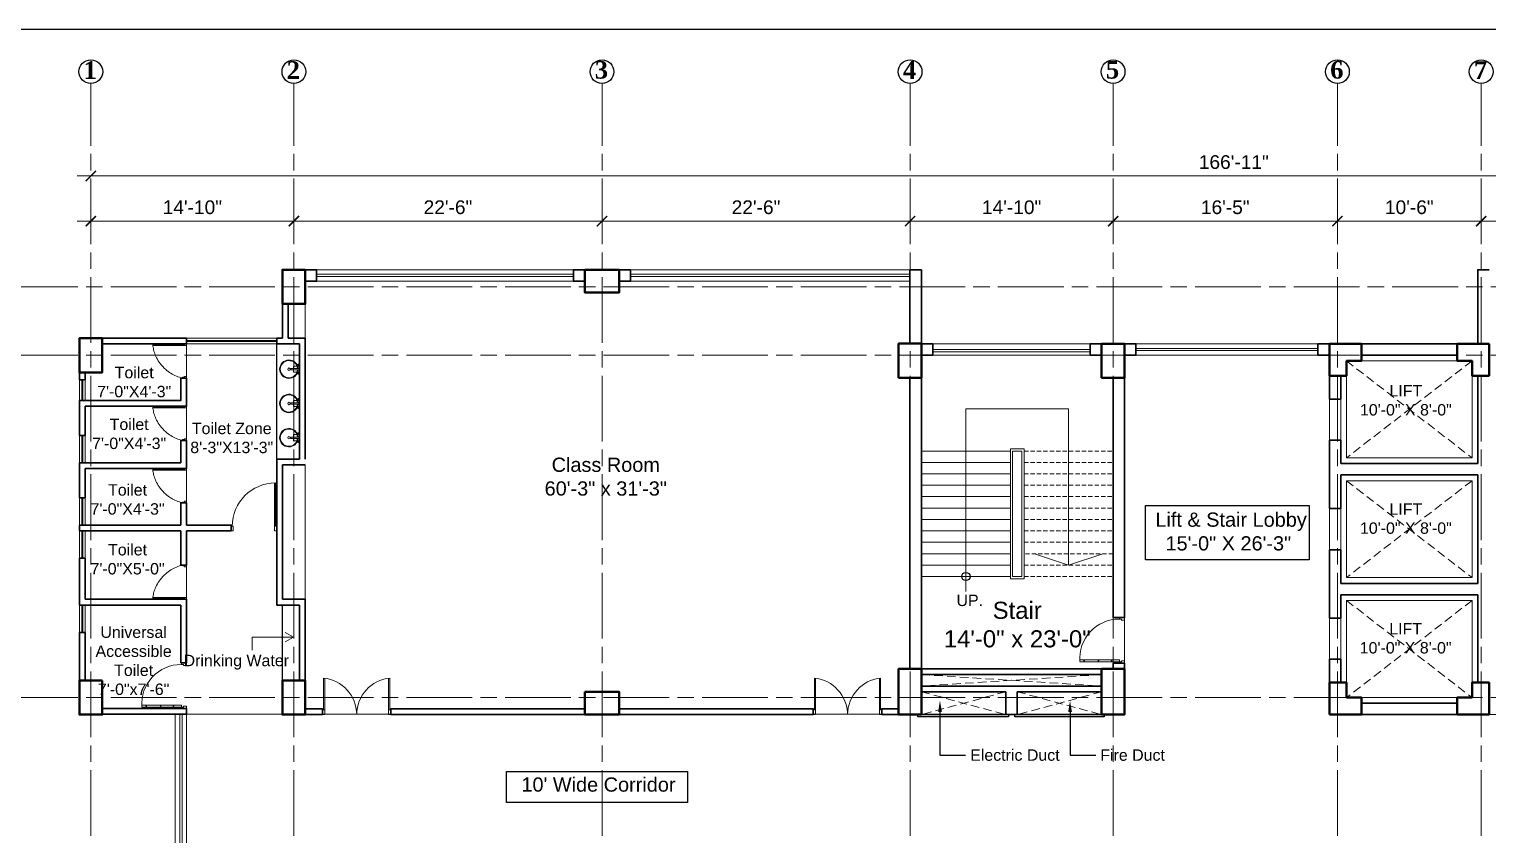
# Model space of a CAD drawing. Header units: inches. Extents: x -12 to 20935469, y -1604 to 24729220.
# Drawn here: x 20904267 to 20905546, y 24710768 to 24711474 of the extents above; entities that cross this region are included whole.
import ezdxf
from ezdxf import colors
from ezdxf.entities.mleader import LeaderData, LeaderLine
from ezdxf.math import Vec2, Vec3

# ---------------------------------------------------------------- set-up
doc = ezdxf.new("R2010")
doc.units = ezdxf.units.IN
doc.header["$LTSCALE"] = 0.03
doc.header["$MEASUREMENT"] = 0
doc.header["$PDMODE"] = 32
doc.header["$PDSIZE"] = 15
doc.linetypes.add('ACAD_ISO08W100', pattern=[36, 24, -3, 6, -3])
doc.linetypes.add('DASHED2', pattern=[0.375, 0.25, -0.125])
for name, color, linetype, lineweight in [('column', 1, 'Continuous', 40), ('Dim Line', 252, 'Continuous', 13), ('Door', 7, 'Continuous', 18), ('Dot', 253, 'Continuous', 0), ('Gas', 21, 'Continuous', 5), ('Glass Line', 252, 'Continuous', 9), ('Grid Line', 252, 'Continuous', 18), ('Hatch', 253, 'Continuous', 15), ('Main Wall', 7, 'Continuous', 30), ('RAIL', 23, 'Continuous', 13), ('STAIR', 46, 'Continuous', 15), ('TOILET FIXTURE', 142, 'Continuous', 5), ('wind.', 150, 'Continuous', 20)]:
    doc.layers.add(name, color=color, linetype=linetype, lineweight=lineweight)
doc.layers.add('FUR', color=251, linetype='Continuous')
doc.layers.add('TEXT', color=7, linetype='Continuous')
doc.styles.add('2', font='swisscl.ttf')
doc.styles.add('RomanS', font='arial.ttf', dxfattribs={"height": 12})
doc.styles.get("Standard").update_dxf_attribs({"font": 'timesbd.ttf'})
doc.dimstyles.new('Aec_Arch_I', dxfattribs={"dimscale": 96, "dimtxt": 12, "dimasz": 0.09375, "dimexe": 0.125, "dimexo": 0.125, "dimgap": 0.0625, "dimtad": 1, "dimdec": 0, "dimzin": 3, "dimdsep": 46, "dimlunit": 4, "dimtxsty": 'RomanS', "dimblk1": 'ARCHTICK', "dimblk2": 'ARCHTICK', "dimsah": 1, "dimcen": 0.09375, "dimdle": 0.125, "dimadec": 0, "dimazin": 0, "dimtfac": 0.75, "dimtdec": 0, "dimtmove": 2, "dimatfit": 3, "dimldrblk": 'ARCHTICK', "dimfxl": 1, "dimfrac": 1, "dimtolj": 1, "dimtzin": 0, "dimarcsym": 0})

# ---------------------------------------------------------------- blocks, each defined once
blk = doc.blocks.new('_ArchTick')
at = {"color": 0, "linetype": 'ByBlock', "lineweight": 35, "const_width": 0.15}
blk.add_lwpolyline([(-0.5, -0.5), (0.5, 0.5)], dxfattribs=at)
blk = doc.blocks.new('*D14')
at = {"layer": 'Defpoints', "color": 0, "transparency": 16777216}
for p in [(20831126.3, 24724578.2), (20830948.3, 24724562.3), (20831126.3, 24724562.3)]:
    blk.add_point(p, dxfattribs=at)
at = {"layer": 'Dim Line', "color": 0, "lineweight": -2, "transparency": 16777216}
for p, q in [((20830948.3, 24724574.3), (20830948.3, 24724590.2)), ((20831126.3, 24724574.3), (20831126.3, 24724590.2)), ((20830936.3, 24724578.2), (20831138.3, 24724578.2))]:
    blk.add_line(p, q, dxfattribs=at)
at = {"layer": 'Dim Line', "color": 0, "lineweight": -2, "transparency": 16777216, "xscale": 9, "yscale": 9, "zscale": 9, "rotation": 180}
blk.add_blockref('_ArchTick', (20830948.3, 24724578.2), dxfattribs=at)
at = {"layer": 'Dim Line', "color": 0, "lineweight": -2, "transparency": 16777216, "xscale": 9, "yscale": 9, "zscale": 9}
blk.add_blockref('_ArchTick', (20831126.3, 24724578.2), dxfattribs=at)
at = {"layer": 'Dim Line', "color": 0, "transparency": 16777216, "insert": (20831037.3, 24724590.3), "char_height": 12, "attachment_point": 5, "style": 'RomanS'}
blk.add_mtext('\\A1;14\'-10"', dxfattribs=at)
blk = doc.blocks.new('*D7')
at = {"layer": 'Defpoints', "color": 0, "transparency": 16777216}
for p in [(20831396.3, 24724578.2), (20831396.3, 24724578.2), (20831126.3, 24724562.3)]:
    blk.add_point(p, dxfattribs=at)
at = {"layer": 'Dim Line', "color": 0, "lineweight": -2, "transparency": 16777216}
for p, q in [((20831126.3, 24724574.3), (20831126.3, 24724590.2)), ((20831114.3, 24724578.2), (20831408.3, 24724578.2))]:
    blk.add_line(p, q, dxfattribs=at)
at = {"layer": 'Dim Line', "color": 0, "lineweight": -2, "transparency": 16777216, "xscale": 9, "yscale": 9, "zscale": 9, "rotation": 180}
blk.add_blockref('_ArchTick', (20831126.3, 24724578.2), dxfattribs=at)
at = {"layer": 'Dim Line', "color": 0, "lineweight": -2, "transparency": 16777216, "xscale": 9, "yscale": 9, "zscale": 9}
blk.add_blockref('_ArchTick', (20831396.3, 24724578.2), dxfattribs=at)
at = {"layer": 'Dim Line', "color": 0, "transparency": 16777216, "insert": (20831261.3, 24724590.3), "char_height": 12, "attachment_point": 5, "style": 'RomanS'}
blk.add_mtext('\\A1;22\'-6"', dxfattribs=at)
blk = doc.blocks.new('*D8')
at = {"layer": 'Defpoints', "color": 0, "transparency": 16777216}
for p in [(20831396.3, 24724578.2), (20831666.3, 24724578.2), (20831666.3, 24724578.2)]:
    blk.add_point(p, dxfattribs=at)
at = {"layer": 'Dim Line', "color": 0, "lineweight": -2, "transparency": 16777216}
blk.add_line((20831384.3, 24724578.2), (20831678.3, 24724578.2), dxfattribs=at)
at = {"layer": 'Dim Line', "color": 0, "lineweight": -2, "transparency": 16777216, "xscale": 9, "yscale": 9, "zscale": 9, "rotation": 180}
blk.add_blockref('_ArchTick', (20831396.3, 24724578.2), dxfattribs=at)
at = {"layer": 'Dim Line', "color": 0, "lineweight": -2, "transparency": 16777216, "xscale": 9, "yscale": 9, "zscale": 9}
blk.add_blockref('_ArchTick', (20831666.3, 24724578.2), dxfattribs=at)
at = {"layer": 'Dim Line', "color": 0, "transparency": 16777216, "insert": (20831531.3, 24724590.3), "char_height": 12, "attachment_point": 5, "style": 'RomanS'}
blk.add_mtext('\\A1;22\'-6"', dxfattribs=at)
blk = doc.blocks.new('*D9')
at = {"layer": 'Defpoints', "color": 0, "transparency": 16777216}
for p in [(20831666.3, 24724578.2), (20831844.3, 24724578.2), (20831844.3, 24724578.2)]:
    blk.add_point(p, dxfattribs=at)
at = {"layer": 'Dim Line', "color": 0, "lineweight": -2, "transparency": 16777216}
blk.add_line((20831654.3, 24724578.2), (20831856.3, 24724578.2), dxfattribs=at)
at = {"layer": 'Dim Line', "color": 0, "lineweight": -2, "transparency": 16777216, "xscale": 9, "yscale": 9, "zscale": 9, "rotation": 180}
blk.add_blockref('_ArchTick', (20831666.3, 24724578.2), dxfattribs=at)
at = {"layer": 'Dim Line', "color": 0, "lineweight": -2, "transparency": 16777216, "xscale": 9, "yscale": 9, "zscale": 9}
blk.add_blockref('_ArchTick', (20831844.3, 24724578.2), dxfattribs=at)
at = {"layer": 'Dim Line', "color": 0, "transparency": 16777216, "insert": (20831755.3, 24724590.3), "char_height": 12, "attachment_point": 5, "style": 'RomanS'}
blk.add_mtext('\\A1;14\'-10"', dxfattribs=at)
blk = doc.blocks.new('*D21')
at = {"layer": 'Defpoints', "color": 0, "transparency": 16777216}
for p in [(20831844.3, 24724578.2), (20832040.8, 24724578.2), (20832040.8, 24724578.2)]:
    blk.add_point(p, dxfattribs=at)
at = {"layer": 'Dim Line', "color": 0, "lineweight": -2, "transparency": 16777216}
for p, q in [((20831832.3, 24724578.2), (20832052.8, 24724578.2)), ((20831844.3, 24724566.2), (20831844.3, 24724566.2)), ((20832040.8, 24724566.2), (20832040.8, 24724566.2))]:
    blk.add_line(p, q, dxfattribs=at)
at = {"layer": 'Dim Line', "color": 0, "lineweight": -2, "transparency": 16777216, "xscale": 9, "yscale": 9, "zscale": 9, "rotation": 180}
blk.add_blockref('_ArchTick', (20831844.3, 24724578.2), dxfattribs=at)
at = {"layer": 'Dim Line', "color": 0, "lineweight": -2, "transparency": 16777216, "xscale": 9, "yscale": 9, "zscale": 9}
blk.add_blockref('_ArchTick', (20832040.8, 24724578.2), dxfattribs=at)
at = {"layer": 'Dim Line', "color": 0, "transparency": 16777216, "insert": (20831942.5, 24724590.3), "char_height": 12, "attachment_point": 5, "style": 'RomanS'}
blk.add_mtext('\\A1;16\'-5"', dxfattribs=at)
blk = doc.blocks.new('*D22')
at = {"layer": 'Defpoints', "color": 0, "transparency": 16777216}
for p in [(20832040.8, 24724578.2), (20832166.8, 24724578.2), (20832166.8, 24724578.2)]:
    blk.add_point(p, dxfattribs=at)
at = {"layer": 'Dim Line', "color": 0, "lineweight": -2, "transparency": 16777216}
for p, q in [((20832028.8, 24724578.2), (20832178.8, 24724578.2)), ((20832040.8, 24724566.2), (20832040.8, 24724566.2)), ((20832166.8, 24724566.2), (20832166.8, 24724566.2))]:
    blk.add_line(p, q, dxfattribs=at)
at = {"layer": 'Dim Line', "color": 0, "lineweight": -2, "transparency": 16777216, "xscale": 9, "yscale": 9, "zscale": 9, "rotation": 180}
blk.add_blockref('_ArchTick', (20832040.8, 24724578.2), dxfattribs=at)
at = {"layer": 'Dim Line', "color": 0, "lineweight": -2, "transparency": 16777216, "xscale": 9, "yscale": 9, "zscale": 9}
blk.add_blockref('_ArchTick', (20832166.8, 24724578.2), dxfattribs=at)
at = {"layer": 'Dim Line', "color": 0, "transparency": 16777216, "insert": (20832103.8, 24724590.3), "char_height": 12, "attachment_point": 5, "style": 'RomanS'}
blk.add_mtext('\\A1;10\'-6"', dxfattribs=at)
blk = doc.blocks.new('*D23')
at = {"layer": 'Defpoints', "color": 0, "transparency": 16777216}
for p in [(20832166.8, 24724578.2), (20832473.8, 24724578.2), (20832473.8, 24724578.2)]:
    blk.add_point(p, dxfattribs=at)
at = {"layer": 'Dim Line', "color": 0, "lineweight": -2, "transparency": 16777216}
for p, q in [((20832154.8, 24724578.2), (20832485.8, 24724578.2)), ((20832166.8, 24724566.2), (20832166.8, 24724566.2)), ((20832473.8, 24724566.2), (20832473.8, 24724566.2))]:
    blk.add_line(p, q, dxfattribs=at)
at = {"layer": 'Dim Line', "color": 0, "lineweight": -2, "transparency": 16777216, "xscale": 9, "yscale": 9, "zscale": 9, "rotation": 180}
blk.add_blockref('_ArchTick', (20832166.8, 24724578.2), dxfattribs=at)
at = {"layer": 'Dim Line', "color": 0, "lineweight": -2, "transparency": 16777216, "xscale": 9, "yscale": 9, "zscale": 9}
blk.add_blockref('_ArchTick', (20832473.8, 24724578.2), dxfattribs=at)
at = {"layer": 'Dim Line', "color": 0, "transparency": 16777216, "insert": (20832320.3, 24724590.3), "char_height": 12, "attachment_point": 5, "style": 'RomanS'}
blk.add_mtext('\\A1;25\'-7"', dxfattribs=at)
blk = doc.blocks.new('*D13')
at = {"layer": 'Defpoints', "color": 0, "transparency": 16777216}
for p in [(20830948.3, 24724610.7), (20832951.8, 24724617.8), (20832951.8, 24724610.7)]:
    blk.add_point(p, dxfattribs=at)
at = {"layer": 'Dim Line', "color": 0, "lineweight": -2, "transparency": 16777216}
for p, q in [((20830948.3, 24724622.7), (20830948.3, 24724629.8)), ((20832951.8, 24724622.7), (20832951.8, 24724629.8)), ((20830936.3, 24724617.8), (20832963.8, 24724617.8))]:
    blk.add_line(p, q, dxfattribs=at)
at = {"layer": 'Dim Line', "color": 0, "lineweight": -2, "transparency": 16777216, "xscale": 9, "yscale": 9, "zscale": 9, "rotation": 180}
blk.add_blockref('_ArchTick', (20830948.3, 24724617.8), dxfattribs=at)
at = {"layer": 'Dim Line', "color": 0, "lineweight": -2, "transparency": 16777216, "xscale": 9, "yscale": 9, "zscale": 9}
blk.add_blockref('_ArchTick', (20832951.8, 24724617.8), dxfattribs=at)
at = {"layer": 'Dim Line', "color": 0, "transparency": 16777216, "insert": (20831950, 24724629.9), "char_height": 12, "attachment_point": 5, "style": 'RomanS'}
blk.add_mtext('\\A1;166\'-11"', dxfattribs=at)
blk = doc.blocks.new('A$C36295410')
at = {"layer": 'Door'}
for p, q in [((1, 4), (1, 32)), ((2, 0), (2, 32)), ((58, 0), (58, 32)), ((59, 4), (59, 32)), ((1, 5), (0, 5)), ((2, 4), (1, 4)), ((58, 4), (59, 4)), ((59, 5), (60, 5)), ((2, 0), (0, 0)), ((58, 0), (60, 0))]:
    blk.add_line(p, q, dxfattribs=at)
for centre, start, end in [((-2.5, -0.3), 0.5906, 83.7783), ((62.5, -0.3), 96.2217, 179.4094)]:
    blk.add_arc(centre, 32.5, start, end, dxfattribs=at)
blk = doc.blocks.new('Door_45')
at = {"layer": 'Door'}
for p, q in [((1.5, 5), (1.5, 44)), ((3.5, 44), (3.5, 5)), ((1.5, 40), (2.2, 40)), ((2.2, 40), (2.2, 39.5)), ((2.2, 39.5), (2.7, 39.5)), ((2.7, 39.5), (2.7, 40)), ((2.7, 40), (3.5, 40)), ((1.5, 25.8), (2.2, 25.8)), ((2.2, 25.8), (2.2, 25.3)), ((2.2, 25.3), (2.7, 25.3)), ((2.7, 25.8), (3.5, 25.8)), ((2.7, 25.3), (2.7, 25.8)), ((0, 0), (0, 5)), ((0, 5), (1.5, 5)), ((1.5, 12.6), (2.2, 12.6)), ((3.5, 5), (1.5, 5)), ((1.5, 5), (1.5, 3)), ((1.5, 3), (2.5, 3)), ((2.2, 12.6), (2.2, 13.1)), ((2.2, 13.1), (2.7, 13.1)), ((2.5, 3), (2.5, 0)), ((2.7, 13.1), (2.7, 12.6)), ((2.7, 12.6), (3.5, 12.6)), ((42.5, 3), (42.5, 0)), ((43.5, 3), (42.5, 3)), ((45, 5), (43.5, 5)), ((43.5, 5), (43.5, 3)), ((45, 0), (45, 5)), ((2.5, 0), (0, 0)), ((42.5, 0), (45, 0))]:
    blk.add_line(p, q, dxfattribs=at)
blk.add_arc((4.7, 5.3), 38.8, 359.6233, 94.6685, dxfattribs=at)
blk = doc.blocks.new('sssss-flat-876')
at = {"layer": 'Door', "linetype": 'Continuous', "ltscale": 3}
blk.add_line((3666.5, 84027.2), (3666.5, 84055.7), dxfattribs=at)
at = {"layer": 'Door', "linetype": 'Continuous', "ltscale": 3, "extrusion": (-7.21527e-09, -3.35624e-18, 1), "elevation": 0}
for points in [[(3666.5, 84057.2), (3666.5, 84055.7), (3668.4, 84055.7), (3668.4, 84056.5), (3670.2, 84056.5), (3670.2, 84057.2)], [(3668.4, 84055.7), (3696.2, 84055.7), (3696.2, 84056.5), (3668.4, 84056.5)]]:
    blk.add_lwpolyline(points, close=True, dxfattribs=at)
at = {"layer": 'Door', "linetype": 'Continuous', "ltscale": 3, "flags": 128}
blk.add_lwpolyline([(3670.2, 84027.2, 0.04096), (3675.5, 84028.9, 0.082496), (3684.9, 84034.8, 0.052187), (3689.7, 84040, 0.043988), (3692.9, 84045, 0.036571), (3694.8, 84049.6, 0.034751), (3695.9, 84054.2, 0.011435), (3696.2, 84055.7)], format="xyb", dxfattribs=at)
at = {"layer": 'Door', "linetype": 'Continuous', "ltscale": 3}
blk.add_lwpolyline([(3666.5, 84027.2), (3666.5, 84028.7), (3668.4, 84028.7), (3668.4, 84027.9), (3670.2, 84027.9), (3670.2, 84027.2)], close=True, dxfattribs=at)
blk = doc.blocks.new('7-flat-72')
at = {"layer": 'Glass Line', "color": 8, "ltscale": 20}
for p, q in [((-64476.6, 376959.4), (-64476.6, 376966.6)), ((-64475.5, 376966.6), (-64476.6, 376966.6)), ((-64475.5, 376959.4), (-64475.5, 376966.6)), ((-64478.7, 376960.5), (-64480.3, 376960.5)), ((-64480.3, 376959.5), (-64480.3, 376960.5)), ((-64480.3, 376959.5), (-64480.3, 376960.5)), ((-64478.7, 376959.5), (-64480.3, 376959.5)), ((-64480.3, 376959.1), (-64480.3, 376959.4)), ((-64478.7, 376959.4), (-64480.3, 376959.4)), ((-64478.7, 376959.1), (-64480.3, 376959.1)), ((-64480.2, 376959.4), (-64480.2, 376959.5)), ((-64480.1, 376959.5), (-64480.1, 376960.5)), ((-64479.9, 376959.5), (-64479.9, 376960.5)), ((-64479.5, 376959.5), (-64479.5, 376960.5)), ((-64479.1, 376959.5), (-64479.1, 376960.5)), ((-64478.9, 376959.5), (-64478.9, 376960.5)), ((-64478.9, 376959.4), (-64478.9, 376959.5)), ((-64478.8, 376959.5), (-64478.8, 376960.5)), ((-64478.7, 376959.5), (-64478.7, 376960.5)), ((-64478.7, 376959.1), (-64478.7, 376959.4)), ((-64475.1, 376959.4), (-64476.9, 376959.4)), ((-64476.9, 376959.1), (-64476.9, 376959.4)), ((-64475.1, 376959.1), (-64476.9, 376959.1)), ((-64475.1, 376959.1), (-64475.1, 376959.4)), ((-64473.3, 376960.5), (-64471.7, 376960.5)), ((-64473.3, 376959.5), (-64473.3, 376960.5)), ((-64473.3, 376959.5), (-64473.3, 376960.5)), ((-64473.3, 376959.5), (-64471.7, 376959.5)), ((-64473.3, 376959.1), (-64473.3, 376959.4)), ((-64473.3, 376959.4), (-64471.7, 376959.4)), ((-64473.3, 376959.1), (-64471.7, 376959.1)), ((-64473.1, 376959.5), (-64473.1, 376960.5)), ((-64473.1, 376959.4), (-64473.1, 376959.5)), ((-64472.9, 376959.5), (-64472.9, 376960.5)), ((-64472.5, 376959.5), (-64472.5, 376960.5)), ((-64472.1, 376959.5), (-64472.1, 376960.5)), ((-64471.9, 376959.5), (-64471.9, 376960.5)), ((-64471.9, 376959.4), (-64471.9, 376959.5)), ((-64471.8, 376959.5), (-64471.8, 376960.5)), ((-64471.7, 376959.5), (-64471.7, 376960.5)), ((-64471.7, 376959.1), (-64471.7, 376959.4))]:
    blk.add_line(p, q, dxfattribs=at)
blk.add_circle((-64476, 376968.4, 0), 1.08, dxfattribs=at)
for radius, start, end in [(8.1, 273.8334, 266.1883), (7.55, 274.115, 265.9068)]:
    blk.add_arc((-64476, 376968.4, 0), radius, start, end, dxfattribs=at)
blk = doc.blocks.new('SFSFSFS-flat-72')
at = {"layer": 'TOILET FIXTURE', "ltscale": 0.2}
blk.add_lwpolyline([(-3918.5, -3608.1), (-3918.5, -3602.7), (-3923.9, -3602.7), (-3923.9, -3608.1)], close=True, dxfattribs=at)
at = {"layer": 'TOILET FIXTURE', "ltscale": 20}
blk.add_blockref('7-flat-72', (60554.8, -380567.2), dxfattribs=at)
blk = doc.blocks.new('$D40')
at = {"layer": 'Door'}
for p, q in [((1, 4), (1, 42)), ((2, 0), (2, 42)), ((1, 5), (0, 5)), ((2, 0), (0, 0)), ((2, 4), (1, 4)), ((39, 4), (38, 4)), ((38, 4), (38, 0)), ((40, 0), (38, 0)), ((40, 5), (39, 5)), ((39, 5), (39, 4))]:
    blk.add_line(p, q, dxfattribs=at)
blk.add_arc((1, 4), 38, 0, 90, dxfattribs=at)
blk = doc.blocks.new('fff')
at = {"layer": 'Grid Line', "color": 252, "linetype": 'ACAD_ISO08W100', "lineweight": 9, "ltscale": 80, "true_color": 0x939598}
for p, q in [((20830948.3, 24723521.1), (20830948.3, 24724698.8)), ((20831126.3, 24723521.1), (20831126.3, 24724698.8)), ((20831396.3, 24723521.1), (20831396.3, 24724698.8)), ((20831666.3, 24723521.1), (20831666.3, 24724698.8)), ((20831844.3, 24723521.1), (20831844.3, 24724698.8)), ((20832040.8, 24723521.1), (20832040.8, 24724698.8)), ((20832166.8, 24723521.1), (20832166.8, 24724698.8)), ((20833096.9, 24724520.6), (20830726.1, 24724520.6)), ((20833096.9, 24724460.6), (20830726.1, 24724460.6)), ((20833096.9, 24724160.7), (20830726.1, 24724160.7))]:
    blk.add_line(p, q, dxfattribs=at)
at = {"layer": 'Dim Line'}
for base, p1, p2, picture, middle in [((20832951.7523, 24724617.8128), (20830948.3088, 24724610.7482), (20832951.7523, 24724610.7482), '*D13', (20831950.0306, 24724629.9397)), ((20831126.3, 24724578.2), (20830948.3, 24724562.3), (20831126.3, 24724562.3), '*D14', (20831037.3, 24724590.3)), ((20831396.3, 24724578.2), (20831126.3, 24724562.3), (20831396.3, 24724578.2), '*D7', (20831261.3, 24724590.3)), ((20831666.3, 24724578.2), (20831396.3, 24724578.2), (20831666.3, 24724578.2), '*D8', (20831531.3, 24724590.3)), ((20831844.3, 24724578.2), (20831666.3, 24724578.2), (20831844.3, 24724578.2), '*D9', (20831755.3, 24724590.3)), ((20832040.7792, 24724578.1666), (20831844.25, 24724578.1666), (20832040.7792, 24724578.1666), '*D21', (20831942.5146, 24724590.2934)), ((20832166.8, 24724578.2), (20832040.8, 24724578.2), (20832166.8, 24724578.2), '*D22', (20832103.8, 24724590.3)), ((20832473.8, 24724578.2), (20832166.8, 24724578.2), (20832473.8, 24724578.2), '*D23', (20832320.3, 24724590.3))]:
    dim = blk.add_linear_dim(base=base, p1=p1, p2=p2, dimstyle='Aec_Arch_I', dxfattribs=at)
    dim.commit()
    dim.dimension.update_dxf_attribs({"geometry": picture, "text_midpoint": middle})

msp = doc.modelspace()

# ---------------------------------------------------------------- linework, layer by layer
for p, q in [((20904484.3, 24711096.9), (20904484.3, 24711197.9)), ((20904489.3, 24710903), (20904489.3, 24710969)), ((20904400.3, 24710878.2), (20904405.3, 24710878.2))]:
    msp.add_line(p, q)
for points in [[(20905245.7, 24711056.1), (20905389.1, 24711056.1), (20905389.1, 24711008.5), (20905245.7, 24711008.5)], [(20905046.3, 24710873), (20905125.6, 24710873), (20905125.6, 24710871), (20905046.3, 24710871)], [(20905131.3, 24710873), (20905209.6, 24710873), (20905209.6, 24710871), (20905131.3, 24710871)], [(20904685.7, 24710823.2), (20904844.3, 24710823.2), (20904844.3, 24710795.9), (20904685.7, 24710795.9)]]:
    msp.add_lwpolyline(points, close=True)
msp.add_circle((20905088.3, 24710994), 3.61)
at = {"layer": 'column', "lineweight": 40, "ltscale": 20}
for points in [[(20904509.3, 24711262.9), (20904489.3, 24711262.9), (20904489.3, 24711232.9), (20904509.3, 24711232.9)], [(20904754.4, 24711262.9), (20904754.4, 24711242.9), (20904784.4, 24711242.9), (20904784.4, 24711262.9)], [(20904331.4, 24711202.9), (20904311.4, 24711202.9), (20904311.4, 24711172.9), (20904331.4, 24711172.9)], [(20905029.3, 24711168.1), (20905049.3, 24711168.1), (20905049.3, 24711198.1), (20905029.3, 24711198.1)], [(20905207.3, 24711168), (20905227.3, 24711168), (20905227.3, 24711198), (20905207.3, 24711198)], [(20905029.3, 24710873), (20905049.3, 24710873), (20905049.3, 24710913), (20905029.3, 24710913)], [(20905207.3, 24710873), (20905227.3, 24710873), (20905227.3, 24710913), (20905207.3, 24710913)], [(20904331.4, 24710903), (20904311.4, 24710903), (20904311.4, 24710873), (20904331.4, 24710873)], [(20904509.3, 24710903), (20904489.3, 24710903), (20904489.3, 24710873), (20904509.3, 24710873)], [(20904754.4, 24710893), (20904754.4, 24710873), (20904784.4, 24710873), (20904784.4, 24710893)]]:
    msp.add_lwpolyline(points, close=True, dxfattribs=at)
for points in [[(20905406.9, 24711198), (20905434.9, 24711198), (20905434.9, 24711183), (20905421.9, 24711183), (20905421.9, 24711170), (20905406.9, 24711170), (20905406.9, 24711198)], [(20905546.9, 24711198), (20905518.9, 24711198), (20905518.9, 24711183), (20905531.9, 24711183), (20905531.9, 24711170), (20905546.9, 24711170), (20905546.9, 24711198)], [(20905406.9, 24710873), (20905434.9, 24710873), (20905434.9, 24710888), (20905421.9, 24710888), (20905421.9, 24710901), (20905406.9, 24710901), (20905406.9, 24710873)], [(20905546.9, 24710873), (20905518.9, 24710873), (20905518.9, 24710888), (20905531.9, 24710888), (20905531.9, 24710901), (20905546.9, 24710901), (20905546.9, 24710873)]]:
    msp.add_lwpolyline(points, dxfattribs=at)
at = {"layer": 'Defpoints'}
msp.add_lwpolyline([(20904066.8, 24711473.8), (20906505.7, 24711473.8), (20906505.7, 24710015.2), (20904066.8, 24710015.2)], close=True, dxfattribs=at)
at = {"layer": 'Dot', "linetype": 'DASHED2', "lineweight": 0, "ltscale": 1000}
for p, q in [((20905049.3, 24710908), (20905207.3, 24710898)), ((20905207.3, 24710908), (20905049.3, 24710898)), ((20905123.3, 24710893), (20905049.3, 24710873)), ((20905049.3, 24710893), (20905123.3, 24710873)), ((20905133.3, 24710893), (20905207.3, 24710873)), ((20905207.3, 24710893), (20905133.3, 24710873))]:
    msp.add_line(p, q, dxfattribs=at)
for points in [[(20905421.8, 24711183), (20905531.9, 24711098), (20905531.9, 24711183), (20905421.8, 24711098)], [(20905421.8, 24711078), (20905531.9, 24710993), (20905531.9, 24711078), (20905421.8, 24710993)], [(20905421.9, 24710973), (20905531.9, 24710887.9), (20905531.9, 24710973), (20905421.9, 24710887.9)]]:
    msp.add_lwpolyline(points, dxfattribs=at)
at = {"layer": 'Gas', "color": 0, "lineweight": 5}
for points in [[(20905421.8, 24711098), (20905531.9, 24711098), (20905531.9, 24711183), (20905421.8, 24711183)], [(20905139.3, 24710992), (20905127.3, 24710992), (20905127.3, 24711106), (20905139.3, 24711106)], [(20905137.3, 24710994), (20905129.3, 24710994), (20905129.3, 24711104), (20905137.3, 24711104)], [(20905421.8, 24710993), (20905531.9, 24710993), (20905531.9, 24711078), (20905421.8, 24711078)], [(20905421.9, 24710887.9), (20905531.9, 24710887.9), (20905531.9, 24710973), (20905421.9, 24710973)]]:
    msp.add_lwpolyline(points, close=True, dxfattribs=at)
at = {"layer": 'Gas', "color": 0, "lineweight": 35}
msp.add_lwpolyline([(20905406.9, 24710873), (20905406.9, 24710873)], dxfattribs=at)
at = {"layer": 'Hatch', "lineweight": 5}
for p, q in [((20904509.3, 24711202.9), (20904509.3, 24711232.9)), ((20904509.3, 24710974), (20904509.3, 24711091.9))]:
    msp.add_line(p, q, dxfattribs=at)
at = {"layer": 'Hatch', "lineweight": 0}
msp.add_lwpolyline([(20904405.4, 24710873.2), (20905227.3, 24710873.2), (20905227.3, 24711188), (20905406.9, 24711187.9), (20905406.9, 24710873), (20906240.9, 24710873), (20906240.9, 24710753), (20906136.9, 24710753), (20905861.9, 24710753), (20905546.9, 24710752.9), (20905546.9, 24710611.9), (20905227.3, 24710611.9), (20905227.3, 24710753), (20904405.4, 24710752.8)], close=True, dxfattribs=at)
at = {"layer": 'Main Wall', "lineweight": 30}
for p, q in [((20905039.3, 24711262.9), (20905049.3, 24711262.9)), ((20905039.3, 24711198.1), (20905039.3, 24711262.9)), ((20905049.3, 24711198), (20905049.3, 24711262.9)), ((20904489.3, 24711202.9), (20904489.3, 24711232.9)), ((20904494.3, 24711202.9), (20904494.3, 24711232.9)), ((20905039.3, 24711216.9), (20905039.4, 24711216.9)), ((20904331.4, 24711202.9), (20904405.3, 24711202.9)), ((20904405.3, 24711197.9), (20904405.3, 24711202.9)), ((20904484.3, 24711202.9), (20904489.3, 24711202.9)), ((20904484.3, 24711197.9), (20904484.3, 24711202.9)), ((20904494.3, 24711202.9), (20904509.3, 24711202.9)), ((20904509.3, 24711096.9), (20904509.3, 24711202.9)), ((20905039.3, 24711210.9), (20905039.4, 24711210.9)), ((20904331.4, 24711197.9), (20904405.3, 24711197.9)), ((20904484.3, 24711197.9), (20904504.3, 24711197.9)), ((20904504.3, 24711096.9), (20904504.3, 24711197.9)), ((20905049.3, 24710913), (20905049.3, 24711188)), ((20905434.9, 24711198), (20905536.9, 24711198)), ((20905434.9, 24711188), (20905518.9, 24711188)), ((20904311.4, 24711166.3), (20904311.4, 24711172.9)), ((20904400.3, 24711167.9), (20904405.3, 24711167.9)), ((20905039.3, 24710913), (20905039.3, 24711168.1)), ((20905217.3, 24711168), (20905217.3, 24710958)), ((20905227.3, 24711168), (20905227.3, 24710958)), ((20904311.4, 24711117.6), (20904311.4, 24711148.3)), ((20905406.9, 24711149.5), (20905416.9, 24711149.5)), ((20904405.3, 24711143.3), (20904316.4, 24711143.3)), ((20904400.3, 24711113.3), (20904400.3, 24711093.6)), ((20904405.3, 24711113.3), (20904400.3, 24711113.3)), ((20905406.9, 24711113.5), (20905416.9, 24711113.5)), ((20904484.3, 24711039), (20904484.3, 24711096.9)), ((20904484.3, 24711096.9), (20904504.3, 24711096.9)), ((20904400.3, 24711093.6), (20904311.4, 24711093.6)), ((20904311.4, 24711063), (20904311.4, 24711093.6)), ((20904405.3, 24711088.6), (20904316.4, 24711088.6)), ((20904316.4, 24711088.6), (20904316.4, 24711063)), ((20904489.3, 24710974), (20904489.3, 24711091.9)), ((20904489.3, 24711091.9), (20904509.3, 24711091.9)), ((20905416.9, 24711093), (20905536.9, 24711093)), ((20905416.9, 24711083), (20905536.9, 24711083)), ((20904311.4, 24711063), (20904316.4, 24711063)), ((20904405.3, 24711058.6), (20904400.3, 24711058.6)), ((20905406.9, 24711053.5), (20905416.9, 24711053.5)), ((20904311.4, 24711039), (20904400.3, 24711039)), ((20904311.4, 24711034), (20904311.4, 24711039)), ((20904400.3, 24711034), (20904311.4, 24711034)), ((20904400.3, 24711004), (20904400.3, 24711034)), ((20904405.3, 24711004), (20904405.3, 24711034)), ((20904444.3, 24711034), (20904405.3, 24711034)), ((20904444.3, 24711034), (20904444.3, 24711039)), ((20904484.3, 24710969), (20904484.3, 24711039)), ((20904316.4, 24711010), (20904311.4, 24711010)), ((20904311.4, 24710969), (20904311.4, 24711010)), ((20904316.4, 24711010), (20904316.4, 24710974)), ((20905416.9, 24711017.5), (20905406.9, 24711017.5)), ((20904405.3, 24711004), (20904400.3, 24711004)), ((20905416.9, 24710988), (20905536.9, 24710988)), ((20904400.3, 24710969), (20904311.4, 24710969)), ((20904405.3, 24710974), (20904316.4, 24710974)), ((20904400.3, 24710918.2), (20904400.3, 24710969)), ((20904405.3, 24710918.2), (20904405.3, 24710974)), ((20904484.3, 24710969), (20904504.3, 24710969)), ((20904489.3, 24710974), (20904509.3, 24710974)), ((20904504.3, 24710903), (20904504.3, 24710969)), ((20904509.3, 24710903), (20904509.3, 24710974)), ((20905416.9, 24710978), (20905536.9, 24710978)), ((20905227.3, 24710958), (20905217.3, 24710958)), ((20905416.9, 24710957.5), (20905406.9, 24710957.5)), ((20904311.4, 24710903), (20904311.4, 24710945)), ((20904316.4, 24710945), (20904311.4, 24710945)), ((20904316.4, 24710945), (20904316.4, 24710903)), ((20904405.3, 24710918.2), (20904400.3, 24710918.2)), ((20905217.3, 24710918), (20905217.3, 24710913)), ((20905227.3, 24710918), (20905217.3, 24710918)), ((20905227.3, 24710918), (20905227.3, 24710913)), ((20905416.9, 24710921.5), (20905406.9, 24710921.5)), ((20905207.3, 24710913), (20905049.3, 24710913)), ((20905207.3, 24710908), (20905049.3, 24710908)), ((20905207.3, 24710898), (20905049.3, 24710898)), ((20905123.3, 24710893), (20905049.3, 24710893)), ((20905123.3, 24710893), (20905123.3, 24710873)), ((20905207.3, 24710893), (20905133.3, 24710893)), ((20905133.3, 24710893), (20905133.3, 24710873)), ((20904405.3, 24710878.2), (20904331.4, 24710878.2)), ((20904405.3, 24710873.2), (20904331.4, 24710873.2)), ((20904405.3, 24710878.2), (20904405.3, 24710873.2)), ((20904509.4, 24710878), (20904524.4, 24710878)), ((20904524.4, 24710873), (20904509.4, 24710873)), ((20904524.4, 24710878), (20904524.4, 24710873)), ((20904754.4, 24710878), (20904584.4, 24710878)), ((20904584.4, 24710878), (20904584.4, 24710873)), ((20904754.4, 24710873), (20904584.4, 24710873)), ((20904779.4, 24710873), (20904954.6, 24710873)), ((20904784.4, 24710878), (20904954.6, 24710878)), ((20904954.6, 24710873), (20904954.6, 24710878)), ((20905014.6, 24710873), (20905014.6, 24710878)), ((20905014.6, 24710878), (20905029.4, 24710878)), ((20905014.6, 24710873), (20905029.3, 24710873)), ((20905123.3, 24710873), (20905133.3, 24710873)), ((20905406.9, 24710873), (20905518.9, 24710873)), ((20905434.9, 24710873), (20905518.9, 24710873))]:
    msp.add_line(p, q, dxfattribs=at)
for points in [[(20904509.3, 24711262.9), (20904519.3, 24711262.9), (20904519.3, 24711252.8), (20904509.3, 24711252.8)], [(20904754.3, 24711262.9), (20904744.3, 24711262.9), (20904744.3, 24711252.8), (20904754.3, 24711252.8)], [(20904784.3, 24711262.9), (20904794.3, 24711262.9), (20904794.3, 24711252.8), (20904784.3, 24711252.8)], [(20905536.9, 24711198), (20905536.9, 24711262.9), (20905546.9, 24711262.9)], [(20905049.3, 24711198), (20905059.3, 24711198), (20905059.3, 24711188), (20905049.3, 24711188)], [(20905207.3, 24711198), (20905197.3, 24711198), (20905197.3, 24711188), (20905207.3, 24711188)], [(20905227.3, 24711198), (20905237.3, 24711198), (20905237.3, 24711188), (20905227.3, 24711188)], [(20905406.8, 24711198), (20905396.8, 24711198), (20905396.8, 24711188), (20905406.8, 24711188)], [(20904400.3, 24711167.9), (20904400.3, 24711148.3), (20904311.4, 24711148.3)], [(20904316.4, 24711166.3), (20904311.4, 24711166.3)], [(20904316.4, 24711172.9), (20904316.4, 24711166.3)], [(20904405.3, 24711167.9), (20904405.3, 24711143.3)], [(20905406.9, 24711170), (20905406.9, 24711149.5)], [(20905416.9, 24711170), (20905416.9, 24711149.5)], [(20905536.9, 24711093), (20905536.9, 24711170)], [(20904316.4, 24711143.3), (20904316.4, 24711117.6)], [(20904316.4, 24711117.6), (20904311.4, 24711117.6)], [(20904405.3, 24711113.3), (20904405.3, 24711088.6)], [(20905406.9, 24711113.5), (20905406.9, 24711053.5)], [(20905416.9, 24711113.5), (20905416.9, 24711093)], [(20905416.9, 24711083), (20905416.9, 24711053.5)], [(20905536.9, 24710988), (20905536.9, 24711083)], [(20904400.3, 24711058.6), (20904400.3, 24711039)], [(20904405.3, 24711058.6), (20904405.3, 24711039)], [(20904405.3, 24711039), (20904444.3, 24711039)], [(20905406.9, 24711017.5), (20905406.9, 24710957.5)], [(20905416.9, 24711017.5), (20905416.9, 24710988)], [(20905416.9, 24710978), (20905416.9, 24710957.5)], [(20905536.9, 24710901), (20905536.9, 24710978)], [(20905406.9, 24710921.5), (20905406.9, 24710901), (20905406.9, 24710901)], [(20905416.9, 24710921.5), (20905416.9, 24710901)], [(20905434.9, 24710883), (20905518.9, 24710883)]]:
    msp.add_lwpolyline(points, dxfattribs=at)
at = {"layer": 'Main Wall', "lineweight": 13}
for points in [[(20905406.9, 24711113.5), (20905416.9, 24711113.5), (20905416.9, 24711149.5), (20905406.9, 24711149.5)], [(20905406.9, 24711017.5), (20905416.9, 24711017.5), (20905416.9, 24711053.5), (20905406.9, 24711053.5)], [(20905406.9, 24710921.5), (20905416.9, 24710921.5), (20905416.9, 24710957.5), (20905406.9, 24710957.5)]]:
    msp.add_lwpolyline(points, close=True, dxfattribs=at)
at = {"layer": 'RAIL', "lineweight": 9}
for p, q in [((20905088.3, 24710980.9), (20905088.3, 24711141)), ((20905088.3, 24711141), (20905178.3, 24711141)), ((20905178.3, 24711141), (20905178.3, 24711004)), ((20905148.3, 24711014), (20905178.3, 24711004)), ((20905178.3, 24711004), (20905208.3, 24711014))]:
    msp.add_line(p, q, dxfattribs=at)
at = {"layer": 'STAIR', "color": 32, "lineweight": 5}
for p, q in [((20905049.3, 24711104), (20905127.3, 24711104)), ((20905049.3, 24711094), (20905127.3, 24711094)), ((20905049.3, 24711084), (20905127.3, 24711084)), ((20905049.3, 24711074), (20905127.3, 24711074)), ((20905049.3, 24711064), (20905127.3, 24711064)), ((20905049.3, 24711054), (20905127.3, 24711054)), ((20905049.3, 24711044), (20905127.3, 24711044)), ((20905049.3, 24711034), (20905127.3, 24711034)), ((20905049.3, 24711024), (20905127.3, 24711024)), ((20905049.3, 24711014), (20905127.3, 24711014)), ((20905049.3, 24711004), (20905127.3, 24711004)), ((20905049.3, 24710994), (20905127.3, 24710994))]:
    msp.add_line(p, q, dxfattribs=at)
at = {"layer": 'STAIR', "color": 32, "linetype": 'DASHED2', "lineweight": 5, "ltscale": 500}
for p, q in [((20905139.3, 24711104), (20905217.3, 24711104)), ((20905139.3, 24711094), (20905217.3, 24711094)), ((20905139.3, 24711084), (20905217.3, 24711084)), ((20905139.3, 24711074), (20905217.3, 24711074)), ((20905139.3, 24711064), (20905217.3, 24711064)), ((20905139.3, 24711054), (20905217.3, 24711054)), ((20905139.3, 24711044), (20905217.3, 24711044)), ((20905139.3, 24711034), (20905217.3, 24711034)), ((20905139.3, 24711024), (20905217.3, 24711024)), ((20905217.3, 24711014), (20905139.3, 24711014)), ((20905157.3, 24711014), (20905217.3, 24711014)), ((20905139.3, 24711004), (20905217.3, 24711004)), ((20905139.3, 24710994), (20905217.3, 24710994))]:
    msp.add_line(p, q, dxfattribs=at)
at = {"layer": 'STAIR', "color": 253, "lineweight": 5}
for p, q in [((20904498.9, 24710940.7), (20904491.6, 24710944.8)), ((20904498.9, 24710940.7), (20904462.7, 24710940.7)), ((20904462.7, 24710940.7), (20904462.7, 24710929.5)), ((20904498.9, 24710940.7), (20904491.6, 24710936.7))]:
    msp.add_line(p, q, dxfattribs=at)
at = {"layer": 'TEXT'}
for centre in [(20904321.4, 24711436.5), (20904499.4, 24711436.5), (20904769.4, 24711436.5), (20905039.4, 24711436.5), (20905217.3, 24711436.5), (20905413.9, 24711436.5), (20905539.9, 24711436.5)]:
    msp.add_circle(centre, 10.4, dxfattribs=at)
at = {"layer": 'wind.', "lineweight": 5}
for p, q in [((20904744.3, 24711262.9), (20904519.3, 24711262.9)), ((20904794.3, 24711262.9), (20905039.3, 24711262.9)), ((20904519.3, 24711252.8), (20904744.3, 24711252.9)), ((20904794.3, 24711252.9), (20905039.3, 24711252.9)), ((20905059.3, 24711198), (20905197.3, 24711198)), ((20905059.3, 24711193), (20905197.3, 24711193)), ((20905059.3, 24711191), (20905197.3, 24711191)), ((20905059.3, 24711188), (20905197.3, 24711188)), ((20905237.3, 24711198), (20905396.8, 24711198)), ((20905237.3, 24711194), (20905396.8, 24711194)), ((20905237.3, 24711192), (20905396.8, 24711192)), ((20905237.3, 24711188), (20905406.8, 24711188))]:
    msp.add_line(p, q, dxfattribs=at)
at = {"layer": 'wind.'}
for p, q in [((20904519.3, 24711258.9), (20904744.3, 24711259)), ((20904519.3, 24711256.9), (20904744.3, 24711257)), ((20904794.3, 24711258.9), (20905039.3, 24711259)), ((20904794.3, 24711256.9), (20905039.3, 24711257)), ((20904405.3, 24711202.9), (20904484.3, 24711202.9)), ((20904405.3, 24711200.9), (20904484.3, 24711200.9)), ((20904405.3, 24711199.9), (20904484.3, 24711199.9)), ((20904405.3, 24711197.9), (20904484.3, 24711197.9)), ((20904311.4, 24711166.3), (20904311.4, 24711148.3)), ((20904313.4, 24711166.3), (20904313.4, 24711148.3)), ((20904314.4, 24711166.3), (20904314.4, 24711148.3)), ((20904316.4, 24711166.3), (20904316.4, 24711148.3)), ((20904311.4, 24711117.6), (20904311.4, 24711093.6)), ((20904313.4, 24711117.6), (20904313.4, 24711093.6)), ((20904314.4, 24711117.6), (20904314.4, 24711093.6)), ((20904316.4, 24711117.6), (20904316.4, 24711093.6)), ((20904311.4, 24711039), (20904311.4, 24711063)), ((20904313.4, 24711039), (20904313.4, 24711063)), ((20904314.4, 24711039), (20904314.4, 24711063)), ((20904316.4, 24711039), (20904316.4, 24711063)), ((20904311.4, 24711010), (20904311.4, 24711034)), ((20904313.4, 24711010), (20904313.4, 24711034)), ((20904314.4, 24711010), (20904314.4, 24711034)), ((20904316.4, 24711010), (20904316.4, 24711034)), ((20904311.4, 24710945), (20904311.4, 24710969)), ((20904313.4, 24710945), (20904313.4, 24710969)), ((20904314.4, 24710945), (20904314.4, 24710969)), ((20904316.4, 24710945), (20904316.4, 24710969)), ((20904395.4, 24710753), (20904395.4, 24710873.1)), ((20904399.4, 24710752.8), (20904399.4, 24710873.1)), ((20904401.4, 24710752.8), (20904401.4, 24710873.1)), ((20904405.4, 24710752.8), (20904405.4, 24710873.1))]:
    msp.add_line(p, q, dxfattribs=at)

# ---------------------------------------------------------------- block references
at = {"layer": 'Door', "ltscale": 20, "xscale": -1}
for p in [(20908071.9, 24627140.7), (20908071.9, 24627086.1), (20908071.9, 24627031.4)]:
    msp.add_blockref('sssss-flat-876', p, dxfattribs=at)
at = {"layer": 'Door', "xscale": -1}
msp.add_blockref('$D40', (20904484.3, 24711034), dxfattribs=at)
at = {"layer": 'Door', "ltscale": 20, "rotation": 180}
msp.add_blockref('sssss-flat-876', (20908071.9, 24795031.2), dxfattribs=at)
at = {"layer": 'Door', "color": 250, "ltscale": 20, "xscale": 0.8888888888759539, "yscale": 0.8888888888759539, "zscale": 0.8888888888759539, "rotation": 90.00000000000001}
for p in [(20905227.3, 24710918), (20904405.3, 24710878.2)]:
    msp.add_blockref('Door_45', p, dxfattribs=at)
at = {"layer": 'FUR', "xscale": -1}
for p in [(20904584.4, 24710873), (20905014.6, 24710873)]:
    msp.add_blockref('A$C36295410', p, dxfattribs=at)
at = {"layer": 'TOILET FIXTURE', "ltscale": 20, "rotation": 90.00000000000001}
for p in [(20900896.2, 24715096.9), (20900896.2, 24715066.9), (20900896.2, 24715036.9)]:
    msp.add_blockref('SFSFSFS-flat-72', p, dxfattribs=at)
at = {"layer": 'wind.', "lineweight": 5}
msp.add_blockref('fff', (73373.1, -13272.7), dxfattribs=at)

# ---------------------------------------------------------------- texts
at = {"layer": 'TEXT', "char_height": 15.44, "width": 227.458, "attachment_point": 8, "rotation": 0}
for s, insert in [('\\A1;1', (20904320.9, 24711430.2)), ('\\A1;2', (20904498.9, 24711430.2)), ('\\A1;3', (20904768.9, 24711430.2)), ('\\A1;4', (20905038.9, 24711430.2)), ('\\A1;5', (20905216.8, 24711430.2)), ('\\A1;6', (20905413.4, 24711430.2)), ('\\A1;7', (20905539.4, 24711430.2))]:
    msp.add_mtext(s, dxfattribs=dict(at, insert=insert))
at = {"layer": 'TEXT', "color": 30, "lineweight": 5, "ltscale": 20, "attachment_point": 2, "style": '2'}
for s, width, gutter_width, insert, char_height in [('{\\fArial|b0|i0|c0|p34;\\C0;Toilet \\P7\'-0"X4\'-3"}', 104.76, 0.5, (20904359.4, 24711177.8), 10), ('\\pxsm1;{\\fArial|b0|i0|c0|p34;\\C0;LIFT\\P10\'-0" X 8\'-0" }', 235.592, 0.75, (20905473.9, 24711161.8), 10), ('{\\fArial|b0|i0|c0|p34;\\C0;Toilet \\P7\'-0"X4\'-3"}', 104.76, 0.5, (20904355, 24711132.4), 10), ('{\\fArial|b0|i0|c0|p34;\\C0;Toilet Zone\\P8\'-3"X13\'-3"}', 104.76, 0.5, (20904444.9, 24711128.8), 10), ('\\pxsm1;{\\fArial|b0|i0|c0|p34;\\C0;Class Room\\P60\'-3" x 31\'-3" }', 155.59, 0.75, (20904772.7, 24711098.2), 12.476), ('{\\fArial|b0|i0|c0|p34;\\C0;Toilet \\P7\'-0"X4\'-3"}', 104.76, 0.5, (20904353.6, 24711074.9), 10), ('\\pxsm1,qc;{\\fArial|b0|i0|c0|p34;\\C0; Lift & Stair Lobby\\P15\'-0" X 26\'-3" }', 179.576, 0.75, (20905318.3, 24711050.1), 12.476), ('\\pxsm1;{\\fArial|b0|i0|c0|p34;\\C0;LIFT\\P10\'-0" X 8\'-0" }', 235.592, 0.75, (20905473.9, 24711058.1), 10), ('{\\fArial|b0|i0|c0|p34;\\C0;Toilet \\P7\'-0"X5\'-0"}', 104.76, 0.5, (20904353.6, 24711022.5), 10), ('\\pxsm1;{\\fArial|b0|i0|c0|p34;\\C0;Stair\\P14\'-0" x 23\'-0"  }', 191.63, 0.282, (20905133.3, 24710971.9), 15), ('{\\fArial|b0|i0|c0|p34;\\C0;UP.}', 104.76, 0.5, (20905091.7, 24710978.1), 10), ('{\\fArial|b0|i0|c0|p34;\\C0;Universal Accessible Toilet\\P7\'-0"x7\'-6"}', 89.095, 0.35, (20904358.9, 24710950.2), 10), ('\\pxsm1;{\\fArial|b0|i0|c0|p34;\\C0;LIFT\\P10\'-0" X 8\'-0" }', 235.592, 0.75, (20905473.7, 24710953.2), 10), ('\\pxsm1;{\\fArial|b0|i0|c0|p34;\\C0;Drinking Water }', 88.563, 0.282, (20904448.9, 24710925.4), 10), ("\\pxsm1,qc;{\\fArial|b0|i0|c0|p34;\\C0;10' Wide Corridor}", 227.89, 0.75, (20904766.3, 24710817.9), 12.476)]:
    msp.add_mtext_dynamic_manual_height_columns(s, width=width, gutter_width=gutter_width, heights=[0], dxfattribs=dict(at, insert=insert, char_height=char_height))

# ---------------------------------------------------------------- leaders
at = {"layer": 'TEXT', "lineweight": 5, "ltscale": 20}
ml = msp.add_multileader_mtext('Standard', dxfattribs=at)
ml.set_content('{\\fArial|b0|i0|c0|p34; Electric Duct}', color=256)
ml.set_leader_properties()
ml.build(insert=Vec2(0, 0))
ml.multileader.update_dxf_attribs({"text_right_attachment_type": 6, "dogleg_length": 0.36, "arrow_head_size": 10})
ctx = ml.context
ctx.base_point, ctx.char_height, ctx.arrow_head_size, ctx.landing_gap_size, ctx.plane_origin = Vec3(20905088.1, 24710837.4), 10, 10, 0.09, Vec3(20905065.6, 24710885.3)
ctx.right_attachment = 6
notes = []
notes.append((ctx, [(0, (1, 1, 0), (20905065.6, 24710837.4), (1, 0), 22.5, [(0, [(20905065.6, 24710885.3)], 0, [])])]))
ctx.mtext.insert, ctx.mtext.width, ctx.mtext.defined_height, ctx.mtext.flow_direction = Vec3(20905088.2, 24710842.5), 232.704, 29.8, 5
ml = msp.add_multileader_mtext('Standard', dxfattribs=at)
ml.set_content('{\\fArial|b0|i0|c0|p34; Fire Duct}', color=256)
ml.set_leader_properties()
ml.build(insert=Vec2(0, 0))
ml.multileader.update_dxf_attribs({"text_right_attachment_type": 6, "dogleg_length": 0.36, "arrow_head_size": 10})
ctx = ml.context
ctx.base_point, ctx.char_height, ctx.arrow_head_size, ctx.landing_gap_size, ctx.plane_origin = Vec3(20905202.1, 24710837.4), 10, 10, 0.09, Vec3(20905179.6, 24710885.3)
ctx.right_attachment = 6
notes.append((ctx, [(0, (1, 1, 0), (20905179.6, 24710837.4), (1, 0), 22.5, [(0, [(20905179.6, 24710885.3)], 0, [])])]))
ctx.mtext.insert, ctx.mtext.width, ctx.mtext.defined_height, ctx.mtext.flow_direction = Vec3(20905202.2, 24710842.5), 232.704, 29.8, 5
for ctx, leaders in notes:
    for number, flags, end, landing, length, lines in leaders:
        leader = LeaderData()
        leader.index, (leader.has_last_leader_line, leader.has_dogleg_vector, leader.attachment_direction) = number, flags
        leader.last_leader_point, leader.dogleg_vector, leader.dogleg_length = Vec3(end), Vec3(landing), length
        for number, points, colour, breaks in lines:
            line = LeaderLine()
            line.index, line.vertices, line.color, line.breaks = number, Vec3.list(points), colors.encode_raw_color(colour), breaks
            leader.lines.append(line)
        ctx.leaders.append(leader)

doc.saveas('drawing.dxf')
